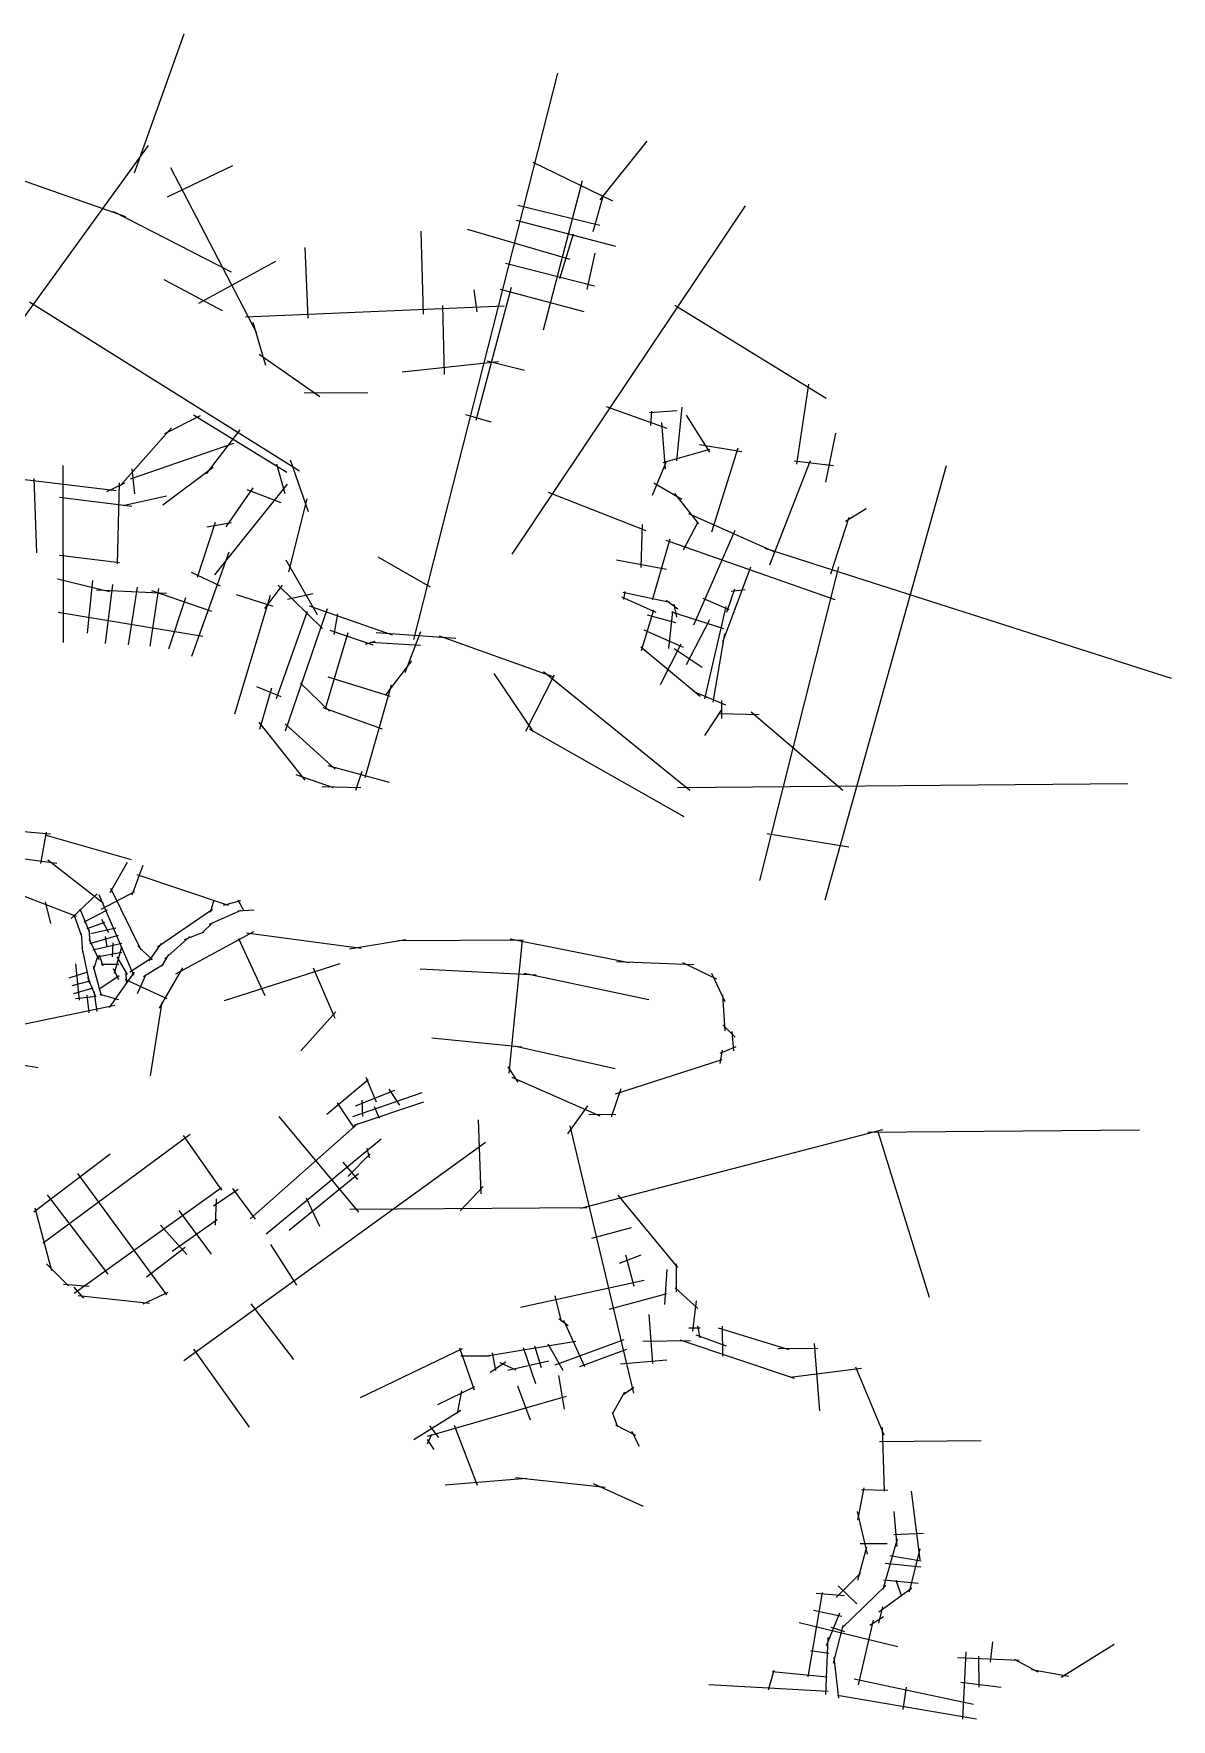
# Model space of a CAD drawing. Header units: metres. Extents: x -5894 to 1804, y -1131 to 3852.
# Drawn here: x -1379 to 1804, y -866 to 3852 of the extents above; entities that cross this region are included whole.
import ezdxf

# ---------------------------------------------------------------- set-up
doc = ezdxf.new("R2010")
doc.units = ezdxf.units.M
doc.header["$MEASUREMENT"] = 0
doc.layers.add('路网', color=2, linetype='Continuous')

msp = doc.modelspace()

# ---------------------------------------------------------------- linework, layer by layer
at = {"layer": '路网'}
for p, q in [((-1096.6, 3462.3), (-957.8, 3852)), ((-315.3, 2156.2), (87.9, 3741.2)), ((-1631.8, 2747), (-1057.6, 3539.3)), ((206.3, 3386.9), (337.3, 3550.8)), ((-1555.1, 3492.4), (-1122, 3340.3)), ((17.9, 3492.5), (240.2, 3383.8)), ((-1004.8, 3395.5), (-821.7, 3483.3)), ((-996.2, 3477.7), (-755.9, 3014.5)), ((47.7, 3023.1), (156.7, 3441.5)), ((186.8, 3298), (215.1, 3400.5)), ((-1156.1, 3354.7), (-826.6, 3185.2)), ((611.5, 3370), (-41.4, 2395.2)), ((-24, 3372), (205.6, 3316.2)), ((-166.2, 3304.6), (121.2, 3221.2)), ((-28.8, 3330.2), (249.4, 3257.7)), ((-288.2, 3066.7), (-295.2, 3299.5)), ((93.5, 3167), (131.9, 3291.8)), ((-917.3, 3097.6), (-701.8, 3215.5)), ((-620.3, 3253.2), (-611.6, 3056.1)), ((-58.7, 3210.2), (190.6, 3146.7)), ((169.8, 3136), (191.7, 3237.4)), ((-1014.7, 3163.6), (-851.2, 3076.9)), ((-138.1, 3073.2), (-146.2, 3135.5)), ((-43.2, 3141.4), (-141.4, 2769.8)), ((-73.6, 3136.7), (160.3, 3074.8)), ((-1390.4, 3101.4), (-635.5, 2628.4)), ((-786.6, 3059.6), (-62.4, 3089.9)), ((-235, 3090.9), (-230.7, 2898.5)), ((414.9, 3092.2), (838.8, 2831.5)), ((-766, 3044.8), (-729.9, 2923.9)), ((-748.2, 2954.9), (-578.6, 2836.3)), ((-347.8, 2905.5), (-78, 2934.1)), ((-110.1, 2936.7), (-6, 2910.7)), ((-622.5, 2847.7), (-443.6, 2846.9)), ((756, 2646.8), (790.4, 2871.4)), ((-931.8, 2784.9), (-671.1, 2624.3)), ((-170.9, 2785.7), (-99.9, 2765.8)), ((223, 2808.8), (392.8, 2747.6)), ((344.3, 2791.3), (421.9, 2796.9)), ((347.8, 2755.6), (350.8, 2795.4)), ((420.9, 2656.6), (436, 2807)), ((447.1, 2784.5), (512.3, 2681.1)), ((-1136.9, 2586.5), (-992.9, 2748.4)), ((-1012.3, 2733), (-912.5, 2783.2)), ((-802.4, 2743.5), (-896.2, 2620.3)), ((377.8, 2764.1), (387.8, 2633.1)), ((-1108.1, 2605.9), (-818.7, 2706.3)), ((483.8, 2701.8), (602.9, 2682.7)), ((518.8, 2458.1), (592.1, 2692.6)), ((837.4, 2596.5), (865.4, 2734.1)), ((-1295.9, 2147.8), (-1296.8, 2643.2)), ((-699.8, 2647.8), (-676.3, 2564.6)), ((-661.1, 2659.7), (-610.6, 2514.7)), ((352.9, 2560.1), (391.1, 2653)), ((382.7, 2651.8), (513, 2689)), ((681, 2365), (794.8, 2657.1)), ((749.4, 2656.5), (859.2, 2643.7)), ((835.6, 1428), (1175.4, 2643.7)), ((-1434.5, 2607.7), (-1148.4, 2573.8)), ((-1378.8, 2607.1), (-1371.1, 2398.8)), ((-1174.2, 2570.7), (-1123.7, 2595)), ((-1104.2, 2634.1), (-1097.2, 2563.8)), ((-1017.3, 2533), (-876.7, 2638.6)), ((356.2, 2594.9), (434.3, 2549.3)), ((-1307.1, 2554.8), (-1104, 2529.9)), ((-1139.5, 2594.6), (-1145, 2368)), ((-1129, 2531.6), (-1007.1, 2558.2)), ((-871.7, 2337.1), (-668.9, 2591.2)), ((-840.1, 2471.4), (-764.5, 2581.2)), ((-782.1, 2576.5), (-687.7, 2539.5)), ((-614.8, 2550.4), (-665.6, 2345.4)), ((61, 2568.6), (334.1, 2461.3)), ((414.1, 2565), (481.7, 2479.7)), ((453.2, 2508.6), (692.1, 2402.7)), ((892.2, 2488), (950.4, 2522.8)), ((-920.3, 2331.2), (-870.4, 2484.9)), ((-894.7, 2472.1), (-825.9, 2483.5)), ((324.1, 2478.1), (319.9, 2358.2)), ((439, 2406.9), (480.2, 2485.9)), ((468, 2197.8), (583.7, 2462.2)), ((851.2, 2340.3), (902.7, 2499.2)), ((352.8, 2267.3), (401.8, 2438.5)), ((389.8, 2434), (862.6, 2268.4)), ((667.3, 2411.9), (1804.2, 2048.2)), ((-1307.1, 2392.5), (-1138.7, 2372.2)), ((-936.4, 2109.5), (-832.1, 2401.7)), ((-673.5, 2379), (-585.9, 2226.5)), ((-415.8, 2387.3), (-269.4, 2303.4)), ((251.5, 2379.8), (391.5, 2353)), ((549.4, 2150.3), (628.1, 2359.9)), ((653.2, 1481.9), (873.8, 2359.8)), ((-1311.9, 2325.8), (-1166.8, 2290.4)), ((-1214.7, 2321.5), (-1229.2, 2173.8)), ((-937.9, 2345.3), (-857.6, 2306.9)), ((-1202.9, 2295), (-1007.5, 2286)), ((-1158.2, 2310.3), (-1178.6, 2145.2)), ((-1089.3, 2302.4), (-1114.6, 2141.5)), ((-1029.5, 2299.1), (-1054, 2137.8)), ((-1049.6, 2293.4), (-881.8, 2235.9)), ((-954.4, 2273.4), (-1001.7, 2129)), ((-816.5, 1948.3), (-716.3, 2280.8)), ((-812.8, 2282.3), (-709.6, 2249.4)), ((-732.1, 2242.7), (-682.6, 2308.6)), ((-695.2, 2308.1), (-570.9, 2186.7)), ((-668.4, 2269.6), (-597.4, 2285.3)), ((265.9, 2275.8), (361.8, 2233.1)), ((269.6, 2288.4), (401.3, 2261)), ((275.4, 2290.5), (271.7, 2268.4)), ((391, 2266.7), (423.3, 2242.3)), ((493.4, 2272.2), (565.8, 2240)), ((560.5, 2233.2), (583.2, 2298.1)), ((572.6, 2291.8), (612.3, 2296.5)), ((-1310.7, 2233.3), (-905.9, 2165.3)), ((-699.4, 1990.9), (-612.9, 2235.7)), ((-557.9, 2242.4), (-675, 1899.4)), ((-608.4, 2250.5), (-376.1, 2169.1)), ((-537.9, 2170.6), (-527.5, 2227.9)), ((321.5, 2125.5), (356.3, 2239.7)), ((337.7, 2225.4), (416.7, 2204.2)), ((398.5, 2131.6), (409.8, 2235)), ((405.8, 2233.8), (551, 2187.6)), ((412.7, 2255.2), (420, 2218.9)), ((498.8, 1990.7), (558.4, 2248.5)), ((-562, 1963.6), (-499.2, 2176.1)), ((-550.2, 2182.4), (-430.1, 2141.5)), ((-420.4, 2176.3), (-198.1, 2159.8)), ((-339.2, 2063.9), (-295.4, 2178.5)), ((328.5, 2183), (438.3, 2134.8)), ((447.3, 2086), (513.1, 2212.5)), ((522, 1980.8), (554.8, 2172.3)), ((-450.1, 2143.3), (-423.7, 2151.5)), ((-437.4, 2149.3), (-296.8, 2140.2)), ((-244.6, 2166.3), (73.7, 2052.5)), ((319.7, 2136.3), (486.1, 1997.6)), ((375.2, 2030.3), (433, 2144.7)), ((412.9, 2130.9), (491.3, 2079)), ((-392.9, 2002.7), (-321, 2097)), ((-632.1, 2034.2), (-551.7, 1955.7)), ((-555.7, 2051.9), (-381.8, 1997.3)), ((-451.9, 1769.9), (-378.2, 2029.3)), ((-91, 2061.4), (18.9, 1897.5)), ((-1.7, 1900), (78.2, 2057.1)), ((48, 2066.7), (457.5, 1735)), ((-755.5, 2024.5), (-687.3, 1996.5)), ((-746.6, 1905.8), (-713, 2020.8)), ((467.8, 2010.6), (557, 1973.8)), ((546.1, 1986), (546.1, 1934.8)), ((-570, 1965.7), (-404.2, 1905.9)), ((499.2, 1887.4), (547.5, 1961.7)), ((540.8, 1949), (651.2, 1946.6)), ((628.5, 1953.6), (884.7, 1735)), ((-619, 1762.2), (-748.5, 1925.2)), ((-675.7, 1920.6), (-535.5, 1793.9)), ((7.8, 1906), (440.7, 1661.4)), ((-555.5, 1803.7), (-384.3, 1757.5)), ((-645.6, 1778.6), (-540.9, 1741.7)), ((-460.6, 1786.5), (-478.8, 1733.8)), ((422.1, 1741.9), (1683, 1753.2)), ((-571.3, 1744.5), (-463.4, 1742.2)), ((-2023.8, 1627.5), (-1314.3, 1530)), ((-1407.7, 1618.5), (-1331.5, 1612.5)), ((-1343.9, 1617.1), (-1360, 1529.4)), ((-1347.4, 1609.2), (-1106, 1540.3)), ((672.2, 1613.8), (901.8, 1576.2)), ((-1339.1, 1539.9), (-1183.6, 1418.1)), ((-1164.8, 1448.3), (-1116.4, 1533.4)), ((-1103.7, 1442.1), (-1073, 1524.8)), ((-1090.2, 1498.2), (-834.5, 1412.5)), ((-1415, 1441.7), (-1260.5, 1382)), ((-1347.2, 1421.8), (-1332.2, 1361.8)), ((-1274.3, 1375.6), (-1201, 1444.2)), ((-1196.4, 1442.9), (-1099.8, 1216.8)), ((-1190.2, 1401.6), (-1096.3, 1450.7)), ((-1164.2, 1460.4), (-1079.6, 1287.9)), ((-884.2, 1393.6), (-874.4, 1427.5)), ((-847.4, 1412.7), (-799.3, 1425.6)), ((-807.4, 1427.5), (-791.1, 1396.5)), ((-1266.3, 1386.5), (-1245.1, 1325.9)), ((-1250.1, 1402.9), (-1223.4, 1339.1)), ((-1237.5, 1366.2), (-1172.7, 1399.4)), ((-1189.2, 1373.2), (-1169.6, 1336.1)), ((-1032.1, 1296.1), (-878.9, 1401.7)), ((-886.7, 1359.2), (-798.5, 1398.7)), ((-807.9, 1396.7), (-762.2, 1400.1)), ((-1246.1, 1333), (-1242.4, 1281.2)), ((-1229.2, 1347.8), (-1179.5, 1365.4)), ((-1224.9, 1344.6), (-1221.8, 1309.7)), ((-1222.3, 1305.4), (-1141.9, 1329.1)), ((-1219.2, 1333), (-1149, 1349.7)), ((-1178.7, 1325.4), (-1174, 1295.7)), ((-1012.4, 1263), (-942.4, 1325.1)), ((-981.6, 1220.6), (-763.2, 1338.8)), ((-957.1, 1316.5), (-902, 1337.9)), ((-908.6, 1334.6), (-877.3, 1364.6)), ((-783.3, 1335.7), (-462.4, 1292.7)), ((-1244.7, 1294.2), (-1222.6, 1193.1)), ((-1223.7, 1316.9), (-1196.7, 1260.9)), ((-1213.3, 1287.9), (-1132, 1306.1)), ((-1202.5, 1268.4), (-1132.2, 1281)), ((-1157.1, 1307.7), (-1159.7, 1267.7)), ((-1152.5, 1222.7), (-1132.1, 1295.9)), ((-1087.3, 1299.3), (-1047.8, 1259.4)), ((-1055.7, 1256.9), (-1021.6, 1305.6)), ((-1020.7, 1242.3), (-1000.6, 1274.6)), ((-806.1, 1319.6), (-732.2, 1159.6)), ((-495.3, 1290.8), (-337.7, 1316.7)), ((-360.2, 1314.2), (-9.7, 1315.8)), ((-12.2, 1313.8), (-49.1, 942.7)), ((-45.7, 1318.6), (287.5, 1252.2)), ((-1262, 1248.4), (-1251.6, 1146.4)), ((-1212.8, 1241.6), (-1190.5, 1159.5)), ((-1199.6, 1271.3), (-1211.9, 1233.4)), ((-1195.3, 1273.6), (-1185.8, 1243.3)), ((-1189.8, 1248), (-1141, 1247.2)), ((-1156.9, 1235.1), (-1141.4, 1205.1)), ((-1146.2, 1268.1), (-1117.4, 1218.8)), ((-1109.7, 1226.1), (-1047.5, 1266)), ((-1071.6, 1213.3), (-1016.1, 1247.3)), ((-1027.1, 1124.4), (-961.3, 1237)), ((-845.5, 1145.9), (-521.3, 1249.1)), ((-596.8, 1236.9), (-536.4, 1096.1)), ((-297.9, 1234.6), (26.6, 1217.4)), ((252.1, 1255.3), (467.9, 1246.5)), ((436.3, 1252.2), (531.8, 1206.6)), ((-1279.4, 1209), (-1227.8, 1225.8)), ((-1271.2, 1187.6), (-1221.4, 1201.2)), ((-1266.4, 1165.6), (-1212.3, 1181.7)), ((-1228.6, 1211.4), (-1207.2, 1159.1)), ((-1196.6, 1177.9), (-1139.4, 1215.9)), ((-1167, 1126.8), (-1096.8, 1224.9)), ((-1124.4, 1205.3), (-1006.2, 1151.6)), ((-1119.2, 1197.2), (-1120, 1226.3)), ((-1088.1, 1165.2), (-1064.7, 1219.3)), ((-6.5, 1222.8), (342.3, 1148.9)), ((517.3, 1222.5), (555.3, 1143.4)), ((-1403.3, 1080.7), (-1152.1, 1132.8)), ((-1261.9, 1151.2), (-1204.1, 1157.9)), ((-1230.6, 1160.6), (-1224.5, 1111.4)), ((-1210.7, 1172.1), (-1202.5, 1115.4)), ((-1194.1, 1163.5), (-1141.4, 1148.5)), ((-1020.5, 1141.3), (-1053.2, 934.9)), ((548.3, 1161.7), (554.6, 1060.6)), ((-631.3, 1005.1), (-533.5, 1114.3)), ((-265, 1041.5), (-13.5, 1015.9)), ((549, 1078), (583.8, 1043.2)), ((580.6, 1004.6), (575.4, 1058.7)), ((-30.3, 1018.3), (247.7, 955.3)), ((541.9, 998.1), (587.1, 1016.8)), ((541.9, 969.8), (548.3, 1007.1)), ((-1427.9, 968.9), (-1366.3, 958.7)), ((-52.3, 960.7), (-24.6, 916.9)), ((249, 884.7), (547.7, 980.7)), ((-558.5, 827.6), (-443.3, 924.8)), ((-449.5, 931), (-420.8, 862.5)), ((-385.4, 897.3), (-355.6, 852.9)), ((-40.7, 931.7), (205.1, 823.4)), ((238, 820.2), (264.5, 899.5)), ((-481.9, 789.3), (-529.3, 859.1)), ((-485.5, 820.9), (-292.1, 888.3)), ((-482, 797.4), (-287, 862)), ((-478.2, 850.7), (-368, 894.5)), ((-460.7, 867), (-458.5, 820.9)), ((115.2, 772.6), (171.4, 851)), ((-693.2, 821.1), (-470, 553.4)), ((-425.9, 849), (-412.4, 817)), ((-135.5, 811.9), (-127.5, 605.1)), ((174.1, 827.9), (250.3, 827.3)), ((-1352.5, 467.8), (-940.8, 771.4)), ((-960.9, 768.2), (-853.8, 614.9)), ((-773.7, 535), (-472.2, 802)), ((-728, 492.7), (-406.8, 758.5)), ((120.8, 795.1), (299.5, 46.6)), ((151.7, 564.8), (997.3, 785.3)), ((955.1, 777.8), (1715.2, 784.2)), ((983.3, 779.4), (1127.1, 315.6)), ((-1378.4, 554.5), (-1165.3, 716.5)), ((-958.8, 137.9), (-115, 749.6)), ((-500.1, 653), (-437, 717.2)), ((-446.5, 732.2), (-439.8, 706)), ((-1256, 661.6), (-1007.3, 321.9)), ((-664.3, 502.8), (-470.5, 661.3)), ((-514.1, 693.2), (-473.3, 645.2)), ((-1265.4, 327), (-853.8, 622.9)), ((-876.2, 570.9), (-806.8, 617.9)), ((-822.3, 619.6), (-759.2, 533.7)), ((-185.6, 557.2), (-121.7, 625.4)), ((-1341.5, 601.7), (-1171.8, 379.8)), ((-868.7, 590.4), (-871.6, 517)), ((-616.9, 593.7), (-578.9, 514.5)), ((-494.1, 561.7), (169.2, 566.4)), ((255.6, 601.3), (422.3, 398.8)), ((-1375.8, 565.8), (-1329.2, 390.3)), ((-991.4, 444.3), (-865.9, 533.1)), ((-972.5, 558.3), (-881.9, 435.7)), ((-1023.9, 516.9), (-950.8, 434.6)), ((183.2, 481), (294, 510.9)), ((-1063, 372.5), (-954.8, 455.3)), ((-716, 463.4), (-643.9, 349.5)), ((260.5, 410.4), (321.3, 434.5)), ((277, 433.6), (300.7, 346.6)), ((-1342.9, 408.5), (-1281.3, 347.5)), ((392.8, 393.2), (386.5, 295)), ((418.6, 408.4), (419, 330.7)), ((-1295.9, 352.1), (-1223.9, 346.6)), ((-1266.4, 343.7), (-1239.2, 312.9)), ((-16.6, 287.3), (329, 362.8)), ((415.9, 341.5), (479.2, 284.1)), ((-1254.9, 320.2), (-1055.3, 299.2)), ((-1072.5, 296.6), (-1002.7, 330)), ((-771.3, 296.8), (-651.7, 140.8)), ((78.9, 319.4), (96.7, 247.7)), ((231, 282.4), (393.2, 326.2)), ((474.3, 304.9), (464.3, 220.8)), ((90.4, 256.1), (116.7, 236.1)), ((103.4, 251.6), (162.7, 121.1)), ((342.7, 267.4), (352.2, 130.1)), ((-116.3, 150), (138.3, 192.5)), ((80.2, 126), (273.7, 196.8)), ((325.6, 192.4), (458.9, 194.2)), ((429.2, 196.3), (748.8, 89.1)), ((454.5, 229.5), (485.7, 229.8)), ((473.9, 209.9), (558.8, 178.9)), ((478.9, 235.7), (484.6, 201.7)), ((536.4, 229.8), (734.3, 168.7)), ((549.5, 150.5), (548.7, 234.5)), ((-931.4, 169.8), (-776.2, -48.1)), ((-464.4, 34.6), (-179, 171.9)), ((-187.7, 173.7), (-146.1, 56.5)), ((-183.4, 151), (-103.5, 151)), ((-96, 159.4), (-86.9, 110.5)), ((-9.4, 174.4), (25.5, 73.9)), ((22.3, 178.9), (40.9, 119.1)), ((59.5, 184.8), (101.2, 111)), ((149.3, 121.5), (280.4, 169.6)), ((704.2, 171.9), (815.3, 173.2)), ((804.9, 185.4), (820.2, -2.2)), ((-101.4, 106), (-57.9, 134.1)), ((-74.2, 132.7), (-29.4, 111.9)), ((-52.5, 111.4), (62.2, 137.2)), ((89.1, 96.6), (105.6, 1.8)), ((263.2, 129.2), (392.9, 140)), ((737.5, 91.7), (937.2, 116.4)), ((920.6, 120.5), (999.7, -70.1)), ((-248.4, 15.1), (-144.5, 65.4)), ((-182, 53.7), (-194.3, -10.4)), ((-25.2, 67.1), (10.3, -27.7)), ((274.2, 49.3), (239.7, -11.9)), ((269.7, 42.3), (300.3, 63.4)), ((-277.4, -73.5), (111.8, 38.8)), ((-315.6, -83.1), (-184, -1)), ((-271, -44.2), (-246.2, -77.6)), ((-202.6, -42.3), (-137.8, -211.1)), ((239.4, -6.6), (254.4, -47.5)), ((248.6, -41.4), (305.3, -70.3)), ((-277.8, -83), (-259.3, -110.7)), ((-276.9, -94.6), (-265.1, -67.5)), ((294.2, -59.8), (314.8, -101.7)), ((988, -88.9), (1272.7, -85.6)), ((995.6, -49.5), (1000.9, -227.5)), ((-227.8, -209.3), (-0.1, -191)), ((-30.4, -189.2), (220.2, -216.7)), ((186.2, -205.8), (326.5, -269.7)), ((943.7, -218.5), (925.8, -308.6)), ((937.7, -222.6), (1011.5, -224.4)), ((1076.6, -227.1), (1100.6, -419.4)), ((925.2, -284.5), (953.7, -404)), ((1028.3, -284.4), (1036.3, -381.9)), ((933.9, -373.5), (1009.2, -373.5)), ((997.9, -502), (1038.1, -360.6)), ((1027.8, -349.1), (1110.5, -345.1)), ((927.3, -476.7), (952.5, -383.3)), ((1016.9, -407.3), (1104.5, -422.7)), ((1071.4, -509.4), (1101.4, -388.5)), ((866.3, -525.2), (934.9, -456.7)), ((1003.9, -429.2), (1103.5, -439.2)), ((788.1, -747.2), (828.7, -510.9)), ((810.1, -512.9), (890.1, -519.1)), ((872.1, -492.1), (923.9, -542.4)), ((882.7, -611), (1005.4, -491.2)), ((986.2, -564.8), (1078.1, -497.9)), ((998.9, -476), (1095.5, -485.4)), ((1033.8, -476.5), (1049.7, -521.8)), ((803.3, -560.9), (882.2, -577.3)), ((986.2, -597), (996.8, -550.8)), ((763.3, -595.5), (1039.1, -661.9)), ((839.4, -659), (876.4, -568.1)), ((851.4, -607.7), (890.2, -620.4)), ((859.5, -709.1), (886.5, -603.7)), ((929.4, -769.7), (970.8, -588.8)), ((961.1, -602.8), (998.7, -578.2)), ((837.6, -796.3), (843.8, -636.9)), ((1298.7, -705.9), (1305.1, -649.4)), ((1495.8, -748.2), (1644.5, -655.5)), ((794.7, -673.2), (846.4, -681.3)), ((873.7, -806.5), (860.7, -693)), ((1206.4, -693.3), (1378.3, -700.1)), ((1221.3, -866), (1230.5, -676.9)), ((1266.3, -775.6), (1265.4, -689.5)), ((1364.6, -697.7), (1430.9, -733.2)), ((676.9, -783.8), (692.8, -728.6)), ((687.4, -731.9), (841, -746.9)), ((916.7, -753.2), (1250.8, -824)), ((1412.9, -726.7), (1517.9, -745.2)), ((510.6, -769), (843.8, -787.2)), ((869.8, -798.9), (1258.8, -864.5)), ((1062.3, -776.3), (1052.9, -838.9)), ((1215.1, -761.8), (1328.1, -776.2))]:
    msp.add_line(p, q, dxfattribs=at)

doc.saveas('drawing.dxf')
